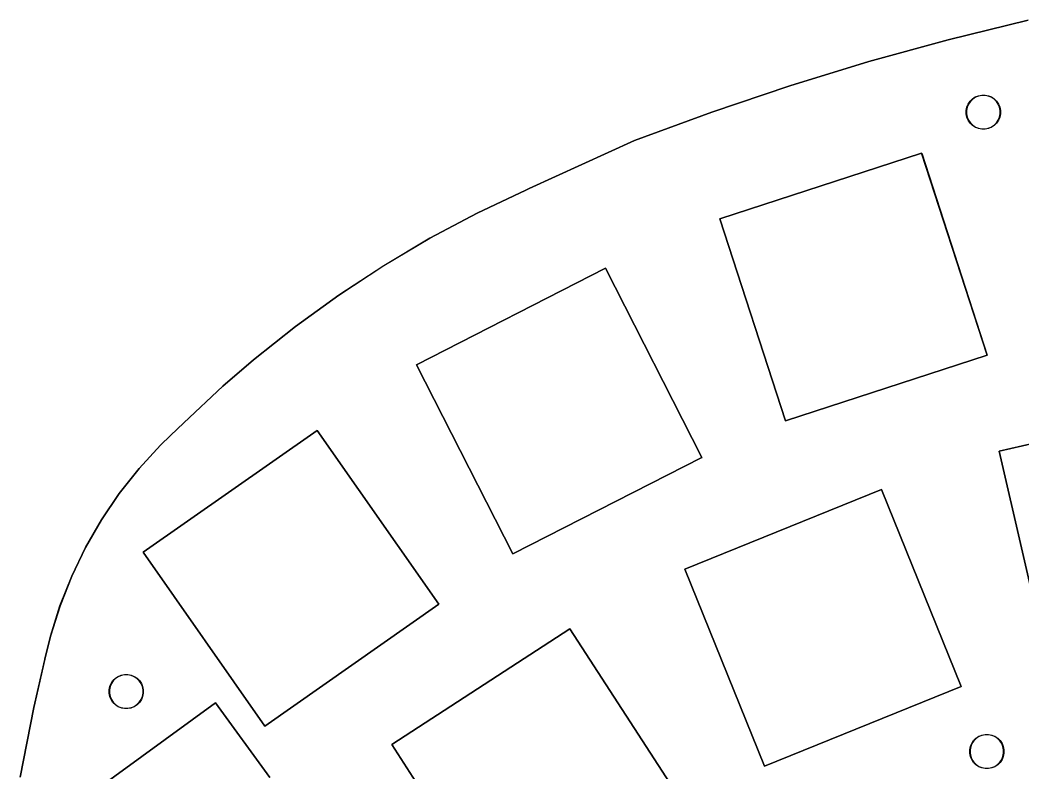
# Model space of a CAD drawing. Extents: x 0.41 to 8.79, y -6.1 to -0.44.
# Drawn here: x 0.507 to 3.083, y -2.575 to -0.642 of the extents above; entities that cross this region are included whole.
import ezdxf

# ---------------------------------------------------------------- set-up
doc = ezdxf.new("R2010")
doc.units = 0
doc.header["$MEASUREMENT"] = 0
doc.layers.add('BLACK', color=7, linetype='CONTINUOUS')

msp = doc.modelspace()

# ---------------------------------------------------------------- linework, layer by layer
at = {"layer": 'BLACK', "linetype": 'CONTINUOUS'}
for p, q in [((2.89056, -0.692033), (3.09594, -0.641547)), ((3.09595, -0.641585), (2.89057, -0.692072)), ((2.68668, -0.748235), (2.89056, -0.692033)), ((2.89057, -0.692072), (2.68669, -0.748273)), ((2.89056, -0.692033), (2.89056, -0.692033)), ((2.89056, -0.692033), (2.89056, -0.692033)), ((2.89057, -0.692072), (2.89057, -0.692072)), ((2.48444, -0.810107), (2.68668, -0.748235)), ((2.68669, -0.748273), (2.48445, -0.810145)), ((2.68668, -0.748235), (2.68668, -0.748235)), ((2.68668, -0.748235), (2.68668, -0.748235)), ((2.68668, -0.748235), (2.68668, -0.748235)), ((2.68668, -0.748235), (2.68668, -0.748235)), ((2.68668, -0.748235), (2.68668, -0.748235)), ((2.28401, -0.877603), (2.48444, -0.810108)), ((2.48445, -0.810145), (2.28402, -0.87764)), ((2.48444, -0.810108), (2.48444, -0.810107)), ((2.48444, -0.810107), (2.48444, -0.810107)), ((2.48444, -0.810108), (2.48444, -0.810108)), ((2.48444, -0.810108), (2.48444, -0.810108)), ((2.48445, -0.810145), (2.48445, -0.810145)), ((2.94242, -0.857146), (2.94723, -0.849955)), ((2.94723, -0.849955), (2.95334, -0.84384)), ((2.95387, -0.844479), (2.94787, -0.85048)), ((2.95334, -0.84384), (2.96053, -0.839036)), ((2.96092, -0.839765), (2.95387, -0.844479)), ((2.96053, -0.839036), (2.96852, -0.835726)), ((2.96876, -0.836517), (2.96092, -0.839765)), ((2.96852, -0.835726), (2.977, -0.834039)), ((2.97708, -0.834862), (2.96876, -0.836517)), ((2.977, -0.834039), (2.98565, -0.834039)), ((2.98557, -0.834862), (2.97708, -0.834862)), ((2.99389, -0.836517), (2.98557, -0.834862)), ((2.98565, -0.834039), (2.99413, -0.835726)), ((3.00173, -0.839765), (2.99389, -0.836517)), ((2.99413, -0.835726), (3.00212, -0.839036)), ((3.00879, -0.844479), (3.00173, -0.839765)), ((3.00212, -0.839036), (3.00931, -0.84384)), ((3.01479, -0.85048), (3.00879, -0.844479)), ((3.00931, -0.84384), (3.01543, -0.849955)), ((3.01543, -0.849955), (3.02023, -0.857146)), ((2.93743, -0.873617), (2.93911, -0.865135)), ((2.93743, -0.882265), (2.93743, -0.873617)), ((2.9399, -0.865375), (2.93825, -0.873698)), ((2.93825, -0.873698), (2.93825, -0.882184)), ((2.93911, -0.865135), (2.94242, -0.857146)), ((2.94315, -0.857535), (2.9399, -0.865375)), ((2.94787, -0.85048), (2.94315, -0.857535)), ((3.0195, -0.857535), (3.01479, -0.85048)), ((3.02275, -0.865375), (3.0195, -0.857535)), ((3.02023, -0.857146), (3.02354, -0.865135)), ((3.02441, -0.873698), (3.02275, -0.865375)), ((3.02354, -0.865135), (3.02523, -0.873617)), ((3.02441, -0.882184), (3.02441, -0.873698)), ((3.02523, -0.873617), (3.02523, -0.882265)), ((2.08554, -0.950668), (2.28401, -0.877603)), ((2.28402, -0.87764), (2.08557, -0.9507)), ((2.28401, -0.877603), (2.28401, -0.877603)), ((2.28401, -0.877603), (2.28401, -0.877603)), ((2.28401, -0.877603), (2.28401, -0.877603)), ((2.28402, -0.87764), (2.28402, -0.87764)), ((2.93911, -0.890747), (2.93743, -0.882265)), ((2.93825, -0.882184), (2.9399, -0.890507)), ((2.94242, -0.898736), (2.93911, -0.890747)), ((2.9399, -0.890507), (2.94315, -0.898346)), ((2.94723, -0.905927), (2.94242, -0.898736)), ((2.94315, -0.898346), (2.94787, -0.905402)), ((3.01479, -0.905402), (3.0195, -0.898346)), ((3.02023, -0.898736), (3.01543, -0.905927)), ((3.0195, -0.898346), (3.02275, -0.890507)), ((3.02354, -0.890747), (3.02023, -0.898736)), ((3.02275, -0.890507), (3.02441, -0.882184)), ((3.02523, -0.882265), (3.02354, -0.890747)), ((2.95334, -0.912042), (2.94723, -0.905927)), ((2.94787, -0.905402), (2.95387, -0.911403)), ((2.96053, -0.916846), (2.95334, -0.912042)), ((2.95387, -0.911403), (2.96092, -0.916117)), ((2.96852, -0.920156), (2.96053, -0.916846)), ((2.96092, -0.916117), (2.96876, -0.919364)), ((2.977, -0.921843), (2.96852, -0.920156)), ((2.96876, -0.919364), (2.97708, -0.92102)), ((2.98565, -0.921843), (2.977, -0.921843)), ((2.97708, -0.92102), (2.98557, -0.92102)), ((2.98557, -0.92102), (2.99389, -0.919364)), ((2.99413, -0.920156), (2.98565, -0.921843)), ((2.99389, -0.919364), (3.00173, -0.916117)), ((3.00212, -0.916846), (2.99413, -0.920156)), ((3.00173, -0.916117), (3.00879, -0.911403)), ((3.00931, -0.912042), (3.00212, -0.916846)), ((3.00879, -0.911403), (3.01479, -0.905402)), ((3.01543, -0.905927), (3.00931, -0.912042)), ((1.8142, -1.07416), (2.08553, -0.950696)), ((2.08556, -0.950726), (1.81424, -1.07418)), ((2.08553, -0.950672), (2.08554, -0.950671)), ((2.08553, -0.950673), (2.08553, -0.950672)), ((2.08553, -0.950672), (2.08553, -0.950672)), ((2.08553, -0.950674), (2.08553, -0.950673)), ((2.08553, -0.950673), (2.08553, -0.950673)), ((2.08553, -0.950675), (2.08553, -0.950674)), ((2.08553, -0.950676), (2.08553, -0.950675)), ((2.08553, -0.950675), (2.08553, -0.950675)), ((2.08553, -0.950677), (2.08553, -0.950676)), ((2.08553, -0.950676), (2.08553, -0.950676)), ((2.08553, -0.950678), (2.08553, -0.950677)), ((2.08553, -0.950677), (2.08553, -0.950677)), ((2.08553, -0.950679), (2.08553, -0.950678)), ((2.08553, -0.950678), (2.08553, -0.950678)), ((2.08553, -0.95068), (2.08553, -0.950679)), ((2.08553, -0.950681), (2.08553, -0.95068)), ((2.08553, -0.95068), (2.08553, -0.95068)), ((2.08553, -0.950682), (2.08553, -0.950681)), ((2.08553, -0.950681), (2.08553, -0.950681)), ((2.08553, -0.950683), (2.08553, -0.950682)), ((2.08553, -0.950682), (2.08553, -0.950682)), ((2.08553, -0.950684), (2.08553, -0.950683)), ((2.08553, -0.950685), (2.08553, -0.950684)), ((2.08553, -0.950686), (2.08553, -0.950685)), ((2.08553, -0.950685), (2.08553, -0.950685)), ((2.08553, -0.950687), (2.08553, -0.950686)), ((2.08553, -0.950688), (2.08553, -0.950687)), ((2.08553, -0.950689), (2.08553, -0.950688)), ((2.08553, -0.950688), (2.08553, -0.950688)), ((2.08553, -0.95069), (2.08553, -0.950689)), ((2.08553, -0.950691), (2.08553, -0.95069)), ((2.08553, -0.950692), (2.08553, -0.950691)), ((2.08553, -0.950691), (2.08553, -0.950691)), ((2.08553, -0.950693), (2.08553, -0.950692)), ((2.08553, -0.950692), (2.08553, -0.950692)), ((2.08553, -0.950694), (2.08553, -0.950693)), ((2.08553, -0.950693), (2.08553, -0.950693)), ((2.08553, -0.950695), (2.08553, -0.950694)), ((2.08553, -0.950694), (2.08553, -0.950694)), ((2.08553, -0.950696), (2.08553, -0.950695)), ((2.08553, -0.950695), (2.08553, -0.950695)), ((2.08553, -0.950696), (2.08553, -0.950696)), ((2.08553, -0.950696), (2.08553, -0.950696)), ((2.08554, -0.950669), (2.08554, -0.950668)), ((2.08554, -0.950668), (2.08554, -0.950668)), ((2.08554, -0.95067), (2.08554, -0.950669)), ((2.08554, -0.950669), (2.08554, -0.950669)), ((2.08554, -0.950669), (2.08554, -0.950669)), ((2.08554, -0.950669), (2.08554, -0.950669)), ((2.08554, -0.950671), (2.08554, -0.95067)), ((2.08554, -0.95067), (2.08554, -0.95067)), ((2.08554, -0.95067), (2.08554, -0.95067)), ((2.08554, -0.950671), (2.08554, -0.950671)), ((2.08557, -0.950722), (2.08556, -0.950725)), ((2.08556, -0.950725), (2.08556, -0.950726)), ((2.08557, -0.9507), (2.08557, -0.950701)), ((2.08557, -0.950701), (2.08557, -0.950704)), ((2.08557, -0.950704), (2.08557, -0.950708)), ((2.08557, -0.950708), (2.08557, -0.950712)), ((2.08557, -0.950712), (2.08557, -0.950716)), ((2.08557, -0.950716), (2.08557, -0.950719)), ((2.08557, -0.950719), (2.08557, -0.950722)), ((2.30419, -1.15155), (2.82278, -0.983048)), ((2.82277, -0.983092), (2.30422, -1.15158)), ((2.99126, -1.50164), (2.82277, -0.983092)), ((2.82278, -0.983048), (2.82279, -0.983047)), ((2.82278, -0.983048), (2.82278, -0.983048)), ((2.82278, -0.983048), (2.82278, -0.983048)), ((2.82279, -0.983047), (2.82279, -0.983047)), ((2.82279, -0.983047), (2.82279, -0.983047)), ((2.82279, -0.983047), (2.82279, -0.983048)), ((2.82279, -0.983048), (2.8228, -0.983049)), ((2.8228, -0.983049), (2.8228, -0.983051)), ((2.8228, -0.983051), (2.8228, -0.983054)), ((2.8228, -0.983054), (2.8228, -0.983057)), ((2.8228, -0.983057), (2.82281, -0.98306)), ((2.82281, -0.98306), (2.82281, -0.983061)), ((2.82281, -0.983061), (2.82281, -0.983061)), ((2.82281, -0.983061), (2.82281, -0.983061)), ((2.82281, -0.983061), (2.99131, -1.50165)), ((1.68138, -1.13711), (1.80579, -1.07793)), ((1.8058, -1.07797), (1.6814, -1.13715)), ((1.80579, -1.07793), (1.81419, -1.07418)), ((1.80579, -1.07793), (1.80579, -1.07793)), ((1.80579, -1.07793), (1.80579, -1.07793)), ((1.81422, -1.07421), (1.8058, -1.07797)), ((1.8058, -1.07797), (1.8058, -1.07797)), ((1.8058, -1.07797), (1.8058, -1.07797)), ((1.81419, -1.07417), (1.8142, -1.07416)), ((1.81419, -1.07418), (1.81419, -1.07417)), ((1.81419, -1.07417), (1.81419, -1.07417)), ((1.81419, -1.07417), (1.81419, -1.07417)), ((1.81419, -1.07418), (1.81419, -1.07418)), ((1.8142, -1.07416), (1.8142, -1.07416)), ((1.8142, -1.07416), (1.8142, -1.07416)), ((1.8142, -1.07416), (1.8142, -1.07416)), ((1.81423, -1.07421), (1.81422, -1.07421)), ((1.81424, -1.07419), (1.81423, -1.0742)), ((1.81423, -1.0742), (1.81423, -1.0742)), ((1.81423, -1.0742), (1.81423, -1.0742)), ((1.81423, -1.0742), (1.81423, -1.0742)), ((1.81423, -1.0742), (1.81423, -1.0742)), ((1.81423, -1.0742), (1.81423, -1.0742)), ((1.81423, -1.0742), (1.81423, -1.0742)), ((1.81423, -1.0742), (1.81423, -1.0742)), ((1.81423, -1.0742), (1.81423, -1.0742)), ((1.81423, -1.0742), (1.81423, -1.0742)), ((1.81423, -1.0742), (1.81423, -1.0742)), ((1.81423, -1.0742), (1.81423, -1.0742)), ((1.81423, -1.0742), (1.81423, -1.07421)), ((1.81423, -1.07421), (1.81423, -1.07421)), ((1.81423, -1.07421), (1.81423, -1.07421)), ((1.81423, -1.07421), (1.81423, -1.07421)), ((1.81424, -1.07418), (1.81424, -1.07419)), ((1.81424, -1.07419), (1.81424, -1.07419)), ((1.81424, -1.07419), (1.81424, -1.07419)), ((1.81424, -1.07419), (1.81424, -1.07419)), ((1.81424, -1.07419), (1.81424, -1.07419)), ((1.81424, -1.07419), (1.81424, -1.07419)), ((1.81424, -1.07419), (1.81424, -1.07419)), ((1.81424, -1.07419), (1.81424, -1.07419)), ((1.81424, -1.07419), (1.81424, -1.07419)), ((1.81424, -1.07419), (1.81424, -1.07419)), ((1.55978, -1.20188), (1.68138, -1.13711)), ((1.6814, -1.13715), (1.5598, -1.20191)), ((1.68138, -1.13711), (1.68138, -1.13711)), ((1.68138, -1.13711), (1.68138, -1.13711)), ((1.6814, -1.13715), (1.6814, -1.13715)), ((2.30418, -1.15156), (2.30418, -1.15155)), ((2.30418, -1.15155), (2.30418, -1.15155)), ((2.30418, -1.15155), (2.30419, -1.15155)), ((2.30418, -1.15157), (2.30418, -1.15156)), ((2.30418, -1.15156), (2.30418, -1.15156)), ((2.47268, -1.67016), (2.30418, -1.15157)), ((2.30418, -1.15157), (2.30418, -1.15157)), ((2.30418, -1.15157), (2.30418, -1.15157)), ((2.30418, -1.15157), (2.30418, -1.15157)), ((2.30419, -1.15155), (2.30419, -1.15155)), ((2.30419, -1.15155), (2.30419, -1.15155)), ((2.30422, -1.15158), (2.47271, -1.67013)), ((1.44125, -1.27209), (1.55978, -1.20188)), ((1.5598, -1.20191), (1.44127, -1.27213)), ((1.55978, -1.20188), (1.55978, -1.20188)), ((1.55978, -1.20188), (1.55978, -1.20188)), ((1.55978, -1.20188), (1.55978, -1.20188)), ((1.32603, -1.34761), (1.44125, -1.27209)), ((1.44127, -1.27213), (1.32605, -1.34764)), ((1.44125, -1.27209), (1.44125, -1.27209)), ((1.44125, -1.27209), (1.44125, -1.27209)), ((1.44125, -1.27209), (1.44125, -1.27209)), ((1.44125, -1.27209), (1.44125, -1.27209)), ((1.44125, -1.27209), (1.44125, -1.27209)), ((1.52513, -1.52634), (2.01097, -1.27879)), ((2.01098, -1.27884), (1.52516, -1.52637)), ((2.01097, -1.27879), (2.01098, -1.27879)), ((2.01098, -1.27879), (2.01098, -1.27879)), ((2.01098, -1.27879), (2.01098, -1.27879)), ((2.01098, -1.27879), (2.01098, -1.27879)), ((2.01098, -1.27879), (2.01098, -1.27879)), ((2.01098, -1.27879), (2.01098, -1.27879)), ((2.01098, -1.27879), (2.01099, -1.27879)), ((2.25851, -1.76465), (2.01098, -1.27884)), ((2.01099, -1.27879), (2.01099, -1.27879)), ((2.01099, -1.27879), (2.01099, -1.27879)), ((2.01099, -1.27879), (2.011, -1.2788)), ((2.011, -1.2788), (2.011, -1.2788)), ((2.011, -1.2788), (2.011, -1.2788)), ((2.011, -1.2788), (2.011, -1.2788)), ((2.011, -1.2788), (2.011, -1.2788)), ((2.011, -1.2788), (2.011, -1.2788)), ((2.011, -1.2788), (2.25855, -1.76465)), ((1.21434, -1.42828), (1.32603, -1.34761)), ((1.32605, -1.34764), (1.21437, -1.42831)), ((1.32603, -1.34761), (1.32603, -1.34761)), ((1.32603, -1.34761), (1.32603, -1.34761)), ((1.10644, -1.51393), (1.21434, -1.42828)), ((1.21437, -1.42831), (1.10647, -1.51395)), ((1.21434, -1.42828), (1.21434, -1.42828)), ((1.21434, -1.42828), (1.21434, -1.42828)), ((1.02802, -1.58147), (1.10645, -1.51397)), ((1.10649, -1.51399), (1.02805, -1.5815)), ((1.10643, -1.51394), (1.10644, -1.51393)), ((1.10643, -1.51395), (1.10643, -1.51394)), ((1.10643, -1.51394), (1.10643, -1.51394)), ((1.10643, -1.51394), (1.10643, -1.51394)), ((1.10643, -1.51394), (1.10643, -1.51394)), ((1.10643, -1.51394), (1.10643, -1.51394)), ((1.10643, -1.51394), (1.10643, -1.51394)), ((1.10643, -1.51394), (1.10643, -1.51394)), ((1.10643, -1.51394), (1.10643, -1.51394)), ((1.10643, -1.51394), (1.10643, -1.51394)), ((1.10643, -1.51394), (1.10643, -1.51394)), ((1.10643, -1.51396), (1.10643, -1.51395)), ((1.10643, -1.51395), (1.10643, -1.51395)), ((1.10643, -1.51395), (1.10643, -1.51395)), ((1.10643, -1.51395), (1.10643, -1.51395)), ((1.10643, -1.51395), (1.10643, -1.51395)), ((1.10643, -1.51395), (1.10643, -1.51395)), ((1.10643, -1.51395), (1.10643, -1.51395)), ((1.10643, -1.51395), (1.10643, -1.51395)), ((1.10643, -1.51395), (1.10643, -1.51395)), ((1.10644, -1.51396), (1.10643, -1.51396)), ((1.10643, -1.51396), (1.10643, -1.51396)), ((1.10643, -1.51396), (1.10643, -1.51396)), ((1.10643, -1.51396), (1.10643, -1.51396)), ((1.10643, -1.51396), (1.10643, -1.51396)), ((1.10644, -1.51393), (1.10644, -1.51393)), ((1.10644, -1.51393), (1.10644, -1.51393)), ((1.10644, -1.51393), (1.10644, -1.51393)), ((1.10644, -1.51393), (1.10644, -1.51393)), ((1.10644, -1.51397), (1.10644, -1.51396)), ((1.10644, -1.51396), (1.10644, -1.51396)), ((1.10644, -1.51396), (1.10644, -1.51396)), ((1.10644, -1.51396), (1.10644, -1.51396)), ((1.10644, -1.51396), (1.10644, -1.51396)), ((1.10644, -1.51396), (1.10644, -1.51396)), ((1.10644, -1.51396), (1.10644, -1.51396)), ((1.10644, -1.51396), (1.10644, -1.51396)), ((1.10644, -1.51396), (1.10644, -1.51396)), ((1.10644, -1.51396), (1.10644, -1.51396)), ((1.10645, -1.51397), (1.10644, -1.51397)), ((1.10644, -1.51397), (1.10644, -1.51397)), ((1.10644, -1.51397), (1.10644, -1.51397)), ((1.10645, -1.51397), (1.10645, -1.51397)), ((1.10645, -1.51397), (1.10645, -1.51397)), ((1.10645, -1.51397), (1.10645, -1.51397)), ((1.10645, -1.51397), (1.10645, -1.51397)), ((1.10645, -1.51397), (1.10645, -1.51397)), ((1.10645, -1.51397), (1.10645, -1.51397)), ((1.10645, -1.51397), (1.10645, -1.51397)), ((1.10647, -1.51395), (1.10647, -1.51395)), ((1.10647, -1.51395), (1.10647, -1.51395)), ((1.10647, -1.51395), (1.10647, -1.51395)), ((1.10647, -1.51395), (1.10648, -1.51395)), ((1.10648, -1.51395), (1.10648, -1.51395)), ((1.10648, -1.51395), (1.10648, -1.51395)), ((1.10648, -1.51395), (1.10648, -1.51395)), ((1.10648, -1.51395), (1.10648, -1.51396)), ((1.10648, -1.51396), (1.10648, -1.51396)), ((1.10648, -1.51396), (1.10648, -1.51396)), ((1.10648, -1.51396), (1.10648, -1.51396)), ((1.10648, -1.51396), (1.10648, -1.51396)), ((1.10648, -1.51396), (1.10648, -1.51396)), ((1.10648, -1.51396), (1.10648, -1.51396)), ((1.10648, -1.51396), (1.10648, -1.51396)), ((1.10648, -1.51396), (1.10649, -1.51396)), ((1.10649, -1.51396), (1.10649, -1.51396)), ((1.10649, -1.51396), (1.10649, -1.51396)), ((1.10649, -1.51396), (1.10649, -1.51396)), ((1.10649, -1.51396), (1.10649, -1.51396)), ((1.10649, -1.51396), (1.10649, -1.51396)), ((1.10649, -1.51396), (1.10649, -1.51396)), ((1.10649, -1.51396), (1.10649, -1.51396)), ((1.10649, -1.51396), (1.10649, -1.51396)), ((1.10649, -1.51396), (1.10649, -1.51397)), ((1.10649, -1.51397), (1.10649, -1.51397)), ((1.10649, -1.51397), (1.10649, -1.51397)), ((1.10649, -1.51397), (1.10649, -1.51397)), ((1.10649, -1.51397), (1.10649, -1.51397)), ((1.10649, -1.51397), (1.10649, -1.51397)), ((1.10649, -1.51397), (1.10649, -1.51397)), ((1.10649, -1.51397), (1.10649, -1.51397)), ((1.10649, -1.51397), (1.10649, -1.51397)), ((1.10649, -1.51397), (1.10649, -1.51397)), ((1.10649, -1.51397), (1.10649, -1.51397)), ((1.10649, -1.51397), (1.10649, -1.51397)), ((1.10649, -1.51397), (1.10649, -1.51398)), ((1.10649, -1.51398), (1.10649, -1.51398)), ((1.10649, -1.51398), (1.10649, -1.51398)), ((1.10649, -1.51398), (1.10649, -1.51398)), ((1.10649, -1.51398), (1.10649, -1.51398)), ((1.10649, -1.51398), (1.10649, -1.51398)), ((1.10649, -1.51398), (1.10649, -1.51398)), ((1.10649, -1.51398), (1.10649, -1.51398)), ((1.10649, -1.51398), (1.10649, -1.51398)), ((1.10649, -1.51398), (1.10649, -1.51398)), ((1.10649, -1.51398), (1.10649, -1.51399)), ((1.10649, -1.51399), (1.10649, -1.51399)), ((1.10649, -1.51399), (1.10649, -1.51399)), ((1.10649, -1.51399), (1.10649, -1.51399)), ((1.10649, -1.51399), (1.10649, -1.51399)), ((1.10649, -1.51399), (1.10649, -1.51399)), ((2.99129, -1.50168), (2.4727, -1.67017)), ((2.47271, -1.67013), (2.99126, -1.50164)), ((2.9913, -1.50167), (2.99129, -1.50168)), ((2.99131, -1.50167), (2.9913, -1.50167)), ((2.9913, -1.50167), (2.9913, -1.50167)), ((2.9913, -1.50167), (2.9913, -1.50167)), ((2.99131, -1.50165), (2.99131, -1.50165)), ((2.99131, -1.50165), (2.99131, -1.50166)), ((2.99131, -1.50166), (2.99131, -1.50166)), ((2.99131, -1.50166), (2.99131, -1.50166)), ((2.99131, -1.50166), (2.99131, -1.50167)), ((1.52512, -1.52636), (1.52512, -1.52635)), ((1.52512, -1.52635), (1.52512, -1.52635)), ((1.52512, -1.52635), (1.52513, -1.52635)), ((1.52512, -1.52637), (1.52512, -1.52636)), ((1.52512, -1.52636), (1.52512, -1.52636)), ((1.52512, -1.52636), (1.52512, -1.52636)), ((1.77267, -2.01221), (1.52512, -1.52637)), ((1.52512, -1.52637), (1.52512, -1.52637)), ((1.52512, -1.52637), (1.52512, -1.52637)), ((1.52513, -1.52635), (1.52513, -1.52634)), ((1.52513, -1.52634), (1.52513, -1.52634)), ((1.52513, -1.52635), (1.52513, -1.52635)), ((1.52513, -1.52635), (1.52513, -1.52635)), ((1.52516, -1.52637), (1.7727, -2.01218)), ((0.927258, -1.67541), (1.02802, -1.58147)), ((1.02805, -1.5815), (0.927285, -1.67544)), ((1.02802, -1.58147), (1.02802, -1.58147)), ((1.02802, -1.58147), (1.02802, -1.58147)), ((1.02805, -1.5815), (1.02805, -1.5815)), ((3.02154, -1.74826), (3.55285, -1.6256)), ((3.55284, -1.62564), (3.02157, -1.74829)), ((2.47268, -1.67017), (2.47268, -1.67016)), ((2.47268, -1.67016), (2.47268, -1.67016)), ((2.47268, -1.67016), (2.47268, -1.67016)), ((2.47268, -1.67016), (2.47268, -1.67016)), ((2.47268, -1.67016), (2.47268, -1.67016)), ((2.47269, -1.67017), (2.47268, -1.67017)), ((2.47268, -1.67017), (2.47268, -1.67017)), ((2.47268, -1.67017), (2.47268, -1.67017)), ((2.47269, -1.67017), (2.47269, -1.67017)), ((2.47269, -1.67017), (2.47269, -1.67017)), ((2.4727, -1.67017), (2.47269, -1.67017)), ((2.4727, -1.67017), (2.4727, -1.67017)), ((2.4727, -1.67017), (2.4727, -1.67017)), ((2.4727, -1.67017), (2.4727, -1.67017)), ((2.4727, -1.67017), (2.4727, -1.67017)), ((2.4727, -1.67017), (2.4727, -1.67017)), ((0.823139, -2.00767), (1.2698, -1.69492)), ((1.26981, -1.69496), (0.823177, -2.00769)), ((0.892939, -1.70802), (0.927231, -1.67538)), ((0.927258, -1.67541), (0.892966, -1.70805)), ((0.927231, -1.67538), (0.927234, -1.67538)), ((0.927234, -1.67538), (0.927237, -1.67538)), ((0.927237, -1.67538), (0.927241, -1.67537)), ((0.927241, -1.67537), (0.927245, -1.67537)), ((0.927245, -1.67537), (0.927248, -1.67537)), ((0.927248, -1.67537), (0.927252, -1.67538)), ((0.927252, -1.67538), (0.927255, -1.67538)), ((0.927252, -1.67543), (0.927252, -1.67542)), ((0.927252, -1.67542), (0.927252, -1.67542)), ((0.927252, -1.67542), (0.927253, -1.67542)), ((0.927253, -1.67543), (0.927252, -1.67543)), ((0.927252, -1.67543), (0.927252, -1.67543)), ((0.927252, -1.67543), (0.927252, -1.67543)), ((0.927252, -1.67543), (0.927252, -1.67543)), ((0.927252, -1.67543), (0.927252, -1.67543)), ((0.927252, -1.67543), (0.927252, -1.67543)), ((0.927252, -1.67543), (0.927252, -1.67543)), ((0.927252, -1.67543), (0.927252, -1.67543)), ((0.927253, -1.67542), (0.927253, -1.67542)), ((0.927253, -1.67542), (0.927253, -1.67542)), ((0.927253, -1.67542), (0.927254, -1.67542)), ((0.927253, -1.67544), (0.927253, -1.67543)), ((0.927253, -1.67543), (0.927253, -1.67543)), ((0.927254, -1.67544), (0.927253, -1.67544)), ((0.927254, -1.67542), (0.927254, -1.67542)), ((0.927254, -1.67542), (0.927254, -1.67542)), ((0.927254, -1.67542), (0.927255, -1.67542)), ((0.927255, -1.67544), (0.927254, -1.67544)), ((0.927254, -1.67544), (0.927254, -1.67544)), ((0.927254, -1.67544), (0.927254, -1.67544)), ((0.927255, -1.67538), (0.927258, -1.67538)), ((0.927255, -1.67542), (0.927256, -1.67542)), ((0.927256, -1.67544), (0.927255, -1.67544)), ((0.927255, -1.67544), (0.927255, -1.67544)), ((0.927256, -1.67542), (0.927257, -1.67541)), ((0.927257, -1.67544), (0.927256, -1.67544)), ((0.927257, -1.67541), (0.927257, -1.67541)), ((0.927257, -1.67541), (0.927258, -1.67541)), ((0.927258, -1.67544), (0.927257, -1.67544)), ((0.927257, -1.67544), (0.927257, -1.67544)), ((0.927258, -1.67538), (0.927261, -1.67538)), ((0.92726, -1.67541), (0.927258, -1.67541)), ((0.927259, -1.67544), (0.927258, -1.67544)), ((0.927258, -1.67544), (0.927258, -1.67544)), ((0.92726, -1.67544), (0.927259, -1.67544)), ((0.927262, -1.6754), (0.92726, -1.67541)), ((0.927261, -1.67544), (0.92726, -1.67544)), ((0.927261, -1.67538), (0.927263, -1.67539)), ((0.927262, -1.67544), (0.927261, -1.67544)), ((0.927263, -1.6754), (0.927262, -1.6754)), ((0.927263, -1.67545), (0.927262, -1.67544)), ((0.927263, -1.67539), (0.927264, -1.67539)), ((0.927264, -1.67539), (0.927263, -1.6754)), ((0.927264, -1.67545), (0.927263, -1.67545)), ((0.927264, -1.67539), (0.927264, -1.67539)), ((0.927265, -1.67545), (0.927264, -1.67545)), ((0.927267, -1.67545), (0.927265, -1.67545)), ((0.927265, -1.67545), (0.927265, -1.67545)), ((0.927268, -1.67545), (0.927267, -1.67545)), ((0.927269, -1.67545), (0.927268, -1.67545)), ((0.92727, -1.67545), (0.927269, -1.67545)), ((0.927271, -1.67545), (0.92727, -1.67545)), ((0.927272, -1.67545), (0.927271, -1.67545)), ((0.927273, -1.67545), (0.927272, -1.67545)), ((0.927272, -1.67545), (0.927272, -1.67545)), ((0.927274, -1.67545), (0.927273, -1.67545)), ((0.927275, -1.67545), (0.927274, -1.67545)), ((0.927277, -1.67545), (0.927275, -1.67545)), ((0.927278, -1.67545), (0.927277, -1.67545)), ((0.927279, -1.67545), (0.927278, -1.67545)), ((0.92728, -1.67544), (0.927279, -1.67545)), ((0.927279, -1.67545), (0.927279, -1.67545)), ((0.927281, -1.67544), (0.92728, -1.67544)), ((0.927282, -1.67544), (0.927281, -1.67544)), ((0.927284, -1.67544), (0.927282, -1.67544)), ((0.927282, -1.67544), (0.927282, -1.67544)), ((0.927285, -1.67544), (0.927284, -1.67544)), ((0.927285, -1.67544), (0.927285, -1.67544)), ((1.2698, -1.69492), (1.26981, -1.69491)), ((1.2698, -1.69492), (1.2698, -1.69492)), ((1.2698, -1.69492), (1.2698, -1.69492)), ((1.26981, -1.69491), (1.26981, -1.69491)), ((1.26981, -1.69491), (1.26981, -1.69491)), ((1.26981, -1.69491), (1.26981, -1.69491)), ((1.26981, -1.69491), (1.26982, -1.69491)), ((1.58254, -2.14159), (1.26981, -1.69496)), ((1.26982, -1.69491), (1.26982, -1.69491)), ((1.26982, -1.69491), (1.26983, -1.69492)), ((1.26983, -1.69492), (1.26983, -1.69492)), ((1.26983, -1.69492), (1.26983, -1.69492)), ((1.26983, -1.69492), (1.26983, -1.69492)), ((1.26983, -1.69492), (1.26983, -1.69492)), ((1.26983, -1.69492), (1.26983, -1.69492)), ((1.26983, -1.69492), (1.58259, -2.14158)), ((0.867904, -1.73258), (0.892937, -1.70802)), ((0.892964, -1.70805), (0.867931, -1.73261)), ((0.892937, -1.70802), (0.892937, -1.70802)), ((0.892937, -1.70802), (0.892939, -1.70802)), ((0.892965, -1.70805), (0.892964, -1.70805)), ((0.892966, -1.70805), (0.892965, -1.70805)), ((0.812581, -1.79287), (0.867903, -1.73258)), ((0.867931, -1.73261), (0.812611, -1.79289)), ((0.867903, -1.73258), (0.867904, -1.73258)), ((3.02153, -1.74827), (3.02153, -1.74826)), ((3.02153, -1.74826), (3.02154, -1.74826)), ((3.02153, -1.74828), (3.02153, -1.74827)), ((3.02153, -1.74827), (3.02153, -1.74827)), ((3.02153, -1.74827), (3.02153, -1.74827)), ((3.14419, -2.27958), (3.02153, -1.74828)), ((3.02153, -1.74828), (3.02153, -1.74828)), ((3.02153, -1.74828), (3.02153, -1.74828)), ((3.02154, -1.74826), (3.02154, -1.74826)), ((3.02154, -1.74826), (3.02154, -1.74826)), ((3.02154, -1.74826), (3.02154, -1.74826)), ((3.02157, -1.74829), (3.14422, -2.27955)), ((1.7727, -2.01218), (2.25851, -1.76465)), ((2.25854, -1.76468), (1.7727, -2.01222)), ((2.25855, -1.76467), (2.25854, -1.76467)), ((2.25854, -1.76467), (2.25854, -1.76468)), ((2.25854, -1.76468), (2.25854, -1.76468)), ((2.25855, -1.76465), (2.25855, -1.76465)), ((2.25855, -1.76465), (2.25855, -1.76465)), ((2.25855, -1.76465), (2.25856, -1.76466)), ((2.25856, -1.76466), (2.25855, -1.76466)), ((2.25855, -1.76466), (2.25855, -1.76467)), ((2.25855, -1.76467), (2.25855, -1.76467)), ((2.25855, -1.76467), (2.25855, -1.76467)), ((2.25855, -1.76467), (2.25855, -1.76467)), ((2.25856, -1.76466), (2.25856, -1.76466)), ((0.761822, -1.85704), (0.81258, -1.79287)), ((0.812611, -1.79289), (0.761854, -1.85706)), ((0.81258, -1.79287), (0.81258, -1.79287)), ((0.81258, -1.79287), (0.812581, -1.79287)), ((2.21443, -2.05117), (2.72, -1.84691)), ((2.72, -1.84695), (2.21446, -2.0512)), ((2.72, -1.84691), (2.72, -1.84691)), ((2.72, -1.84691), (2.72, -1.84691)), ((2.72, -1.84691), (2.72, -1.84691)), ((2.72, -1.84691), (2.72, -1.84691)), ((2.72, -1.84691), (2.72001, -1.84691)), ((2.92425, -2.35249), (2.72, -1.84695)), ((2.72001, -1.84691), (2.72001, -1.84691)), ((2.72001, -1.84691), (2.72002, -1.84691)), ((2.72002, -1.84691), (2.72002, -1.84691)), ((2.72002, -1.84691), (2.72002, -1.84692)), ((2.72002, -1.84692), (2.72002, -1.84692)), ((2.72002, -1.84692), (2.72003, -1.84692)), ((2.72003, -1.84692), (2.72003, -1.84692)), ((2.72003, -1.84692), (2.92429, -2.35249)), ((0.7159, -1.92476), (0.761821, -1.85704)), ((0.761854, -1.85706), (0.715933, -1.92478)), ((0.761821, -1.85704), (0.761822, -1.85704)), ((0.761822, -1.85704), (0.761822, -1.85704)), ((0.67506, -1.99566), (0.715899, -1.92476)), ((0.715933, -1.92478), (0.675094, -1.99567)), ((0.715899, -1.92476), (0.7159, -1.92476)), ((0.7159, -1.92476), (0.7159, -1.92476)), ((0.639523, -2.06936), (0.675059, -1.99566)), ((0.675094, -1.99567), (0.639558, -2.06937)), ((0.675059, -1.99566), (0.675059, -1.99566)), ((0.675059, -1.99566), (0.67506, -1.99566)), ((0.82313, -2.00769), (0.823131, -2.00768)), ((0.823132, -2.0077), (0.82313, -2.00769)), ((0.82313, -2.00769), (0.82313, -2.00769)), ((0.82313, -2.00769), (0.82313, -2.00769)), ((0.823131, -2.00768), (0.823133, -2.00768)), ((0.823133, -2.0077), (0.823132, -2.0077)), ((0.823133, -2.00768), (0.823135, -2.00768)), ((0.823134, -2.0077), (0.823133, -2.0077)), ((0.823133, -2.0077), (0.823133, -2.0077)), ((0.823133, -2.0077), (0.823133, -2.0077)), ((1.13589, -2.45437), (0.823134, -2.0077)), ((0.823135, -2.00768), (0.823136, -2.00767)), ((0.823136, -2.00767), (0.823138, -2.00767)), ((0.823138, -2.00767), (0.823138, -2.00767)), ((0.823138, -2.00767), (0.823138, -2.00767)), ((0.823138, -2.00767), (0.823139, -2.00767)), ((0.823177, -2.00769), (1.13591, -2.45433)), ((1.77267, -2.01222), (1.77267, -2.01221)), ((1.77267, -2.01221), (1.77267, -2.01221)), ((1.77267, -2.01221), (1.77267, -2.01221)), ((1.77267, -2.01221), (1.77267, -2.01221)), ((1.77268, -2.01222), (1.77267, -2.01222)), ((1.77269, -2.01222), (1.77268, -2.01222)), ((1.77268, -2.01222), (1.77268, -2.01222)), ((1.77268, -2.01222), (1.77268, -2.01222)), ((1.77268, -2.01222), (1.77268, -2.01222)), ((1.7727, -2.01222), (1.77269, -2.01222)), ((1.77269, -2.01222), (1.77269, -2.01222)), ((1.77269, -2.01222), (1.77269, -2.01222)), ((1.7727, -2.01222), (1.7727, -2.01222)), ((1.7727, -2.01222), (1.7727, -2.01222)), ((1.7727, -2.01222), (1.7727, -2.01222)), ((2.21442, -2.05119), (2.21442, -2.05118)), ((2.21442, -2.05118), (2.21442, -2.05118)), ((2.21442, -2.05118), (2.21443, -2.05118)), ((2.21442, -2.0512), (2.21442, -2.05119)), ((2.21442, -2.05119), (2.21442, -2.05119)), ((2.21442, -2.05119), (2.21442, -2.05119)), ((2.41868, -2.55677), (2.21442, -2.0512)), ((2.21442, -2.0512), (2.21442, -2.0512)), ((2.21442, -2.0512), (2.21442, -2.0512)), ((2.21443, -2.05118), (2.21443, -2.05117)), ((2.21443, -2.05117), (2.21443, -2.05117)), ((2.21443, -2.05117), (2.21443, -2.05117)), ((2.21446, -2.0512), (2.41871, -2.55674)), ((0.609478, -2.14546), (0.639522, -2.06936)), ((0.639558, -2.06937), (0.609515, -2.14547)), ((0.639522, -2.06936), (0.639522, -2.06936)), ((0.639522, -2.06936), (0.639522, -2.06936)), ((0.639522, -2.06936), (0.639522, -2.06936)), ((0.639522, -2.06936), (0.639523, -2.06936)), ((0.585088, -2.22356), (0.609477, -2.14546)), ((0.609515, -2.14547), (0.585128, -2.22357)), ((0.609477, -2.14546), (0.609477, -2.14546)), ((0.609477, -2.14546), (0.609478, -2.14546)), ((1.13591, -2.45433), (1.58254, -2.14159)), ((1.58258, -2.14161), (1.13592, -2.45437)), ((1.58259, -2.14161), (1.58258, -2.14161)), ((1.58258, -2.14161), (1.58258, -2.14161)), ((1.58258, -2.14161), (1.58258, -2.14161)), ((1.58258, -2.14161), (1.58258, -2.14161)), ((1.58259, -2.14158), (1.58259, -2.14158)), ((1.58259, -2.14158), (1.58259, -2.14158)), ((1.58259, -2.14158), (1.58259, -2.14159)), ((1.58259, -2.14159), (1.58259, -2.14159)), ((1.58259, -2.14159), (1.58259, -2.14159)), ((1.58259, -2.14159), (1.58259, -2.14159)), ((1.58259, -2.14159), (1.58259, -2.1416)), ((1.58259, -2.1416), (1.58259, -2.1416)), ((1.58259, -2.1416), (1.58259, -2.14161)), ((1.58259, -2.14161), (1.58259, -2.14161)), ((1.46165, -2.50159), (1.91896, -2.20461)), ((1.91896, -2.20465), (1.46169, -2.50161)), ((1.91896, -2.20461), (1.91896, -2.20461)), ((1.91896, -2.20461), (1.91896, -2.20461)), ((1.91896, -2.20461), (1.91896, -2.20461)), ((1.91896, -2.20461), (1.91896, -2.20461)), ((1.91896, -2.20461), (1.91897, -2.20461)), ((2.21592, -2.66193), (1.91896, -2.20465)), ((1.91897, -2.20461), (1.91897, -2.20461)), ((1.91897, -2.20461), (1.91898, -2.20461)), ((1.91898, -2.20461), (1.91898, -2.20461)), ((1.91898, -2.20461), (1.91898, -2.20461)), ((1.91898, -2.20461), (1.91898, -2.20461)), ((1.91898, -2.20461), (1.91898, -2.20461)), ((1.91898, -2.20461), (1.91899, -2.20462)), ((1.91899, -2.20462), (1.91899, -2.20462)), ((1.91899, -2.20462), (2.21596, -2.66192)), ((0.570099, -2.28283), (0.585097, -2.22358)), ((0.585137, -2.22359), (0.570152, -2.28278)), ((0.585087, -2.22357), (0.585087, -2.22356)), ((0.585087, -2.22356), (0.585088, -2.22356)), ((0.585088, -2.22357), (0.585087, -2.22357)), ((0.585087, -2.22357), (0.585087, -2.22357)), ((0.585087, -2.22357), (0.585087, -2.22357)), ((0.585087, -2.22357), (0.585087, -2.22357)), ((0.585087, -2.22357), (0.585087, -2.22357)), ((0.585088, -2.22356), (0.585088, -2.22356)), ((0.585089, -2.22357), (0.585088, -2.22357)), ((0.585088, -2.22357), (0.585088, -2.22357)), ((0.585089, -2.22358), (0.585089, -2.22357)), ((0.58509, -2.22358), (0.585089, -2.22358)), ((0.585091, -2.22358), (0.58509, -2.22358)), ((0.585092, -2.22358), (0.585091, -2.22358)), ((0.585093, -2.22358), (0.585092, -2.22358)), ((0.585094, -2.22358), (0.585093, -2.22358)), ((0.585095, -2.22358), (0.585094, -2.22358)), ((0.585096, -2.22358), (0.585095, -2.22358)), ((0.585097, -2.22358), (0.585096, -2.22358)), ((0.585128, -2.22357), (0.58513, -2.22357)), ((0.58513, -2.22357), (0.585133, -2.22357)), ((0.585133, -2.22357), (0.585135, -2.22357)), ((0.585135, -2.22357), (0.585137, -2.22358)), ((0.585137, -2.22358), (0.585138, -2.22358)), ((0.585138, -2.22358), (0.585137, -2.22359)), ((0.585138, -2.22358), (0.585138, -2.22358)), ((0.542239, -2.40654), (0.570103, -2.28285)), ((0.570155, -2.2828), (0.542277, -2.40655)), ((0.570099, -2.28284), (0.570098, -2.28283)), ((0.570098, -2.28283), (0.570099, -2.28283)), ((0.5701, -2.28284), (0.570099, -2.28284)), ((0.570101, -2.28284), (0.5701, -2.28284)), ((0.570103, -2.28285), (0.570101, -2.28284)), ((0.570152, -2.28278), (0.570152, -2.28278)), ((0.570152, -2.28278), (0.570152, -2.28278)), ((0.570152, -2.28278), (0.570153, -2.28278)), ((0.570153, -2.28278), (0.570153, -2.28278)), ((0.570153, -2.28278), (0.570153, -2.28278)), ((0.570153, -2.28278), (0.570154, -2.28278)), ((0.570154, -2.28278), (0.570154, -2.28278)), ((0.570154, -2.28278), (0.570154, -2.28279)), ((0.570154, -2.28279), (0.570154, -2.28279)), ((0.570154, -2.28279), (0.570155, -2.28279)), ((0.570155, -2.28279), (0.570155, -2.28279)), ((0.570155, -2.28279), (0.570155, -2.28279)), ((0.570155, -2.28279), (0.570155, -2.28279)), ((0.570155, -2.28279), (0.570155, -2.28279)), ((0.570155, -2.28279), (0.570155, -2.28279)), ((0.570155, -2.28279), (0.570155, -2.28279)), ((0.570155, -2.28279), (0.570155, -2.28279)), ((0.570155, -2.28279), (0.570155, -2.28279)), ((0.570155, -2.28279), (0.570155, -2.28279)), ((0.570155, -2.28279), (0.570155, -2.28279)), ((0.570155, -2.28279), (0.570155, -2.28279)), ((0.570155, -2.28279), (0.570155, -2.2828)), ((0.570155, -2.2828), (0.570155, -2.2828)), ((0.570155, -2.2828), (0.570155, -2.2828)), ((0.740701, -2.34476), (0.745506, -2.33757)), ((0.746145, -2.33809), (0.74143, -2.34515)), ((0.745506, -2.33757), (0.751621, -2.33145)), ((0.752145, -2.33209), (0.746145, -2.33809)), ((0.751621, -2.33145), (0.758811, -2.32665)), ((0.759201, -2.32738), (0.752145, -2.33209)), ((0.758811, -2.32665), (0.766801, -2.32334)), ((0.767041, -2.32413), (0.759201, -2.32738)), ((0.766801, -2.32334), (0.775282, -2.32165)), ((0.775363, -2.32247), (0.767041, -2.32413)), ((0.775282, -2.32165), (0.78393, -2.32165)), ((0.783849, -2.32247), (0.775363, -2.32247)), ((0.792172, -2.32413), (0.783849, -2.32247)), ((0.78393, -2.32165), (0.792412, -2.32334)), ((0.800012, -2.32738), (0.792172, -2.32413)), ((0.792412, -2.32334), (0.800402, -2.32665)), ((0.807068, -2.33209), (0.800012, -2.32738)), ((0.800402, -2.32665), (0.807592, -2.33145)), ((0.813068, -2.33809), (0.807068, -2.33209)), ((0.807592, -2.33145), (0.813707, -2.33757)), ((0.817782, -2.34515), (0.813068, -2.33809)), ((0.813707, -2.33757), (0.818512, -2.34476)), ((0.735705, -2.36123), (0.737392, -2.35275)), ((0.735705, -2.36988), (0.735705, -2.36123)), ((0.737392, -2.37836), (0.735705, -2.36988)), ((0.738183, -2.35299), (0.736527, -2.36131)), ((0.736527, -2.36131), (0.736527, -2.36979)), ((0.736527, -2.36979), (0.738183, -2.37812)), ((0.737392, -2.35275), (0.740701, -2.34476)), ((0.74143, -2.34515), (0.738183, -2.35299)), ((0.82103, -2.35299), (0.817782, -2.34515)), ((0.818512, -2.34476), (0.821821, -2.35275)), ((0.822685, -2.36131), (0.82103, -2.35299)), ((0.82103, -2.37812), (0.822685, -2.36979)), ((0.821821, -2.35275), (0.823508, -2.36123)), ((0.823508, -2.36988), (0.821821, -2.37836)), ((0.822685, -2.36979), (0.822685, -2.36131)), ((0.823508, -2.36123), (0.823508, -2.36988)), ((2.41871, -2.55674), (2.92425, -2.35249)), ((2.92428, -2.35252), (2.41871, -2.55678)), ((2.92429, -2.35251), (2.92428, -2.35252)), ((2.92428, -2.35252), (2.92428, -2.35252)), ((2.92428, -2.35252), (2.92428, -2.35252)), ((2.92428, -2.35252), (2.92428, -2.35252)), ((2.92428, -2.35252), (2.92428, -2.35252)), ((2.92429, -2.35249), (2.92429, -2.35249)), ((2.92429, -2.35249), (2.92429, -2.3525)), ((2.92429, -2.3525), (2.92429, -2.3525)), ((2.92429, -2.3525), (2.92429, -2.3525)), ((2.92429, -2.3525), (2.92429, -2.35251)), ((2.92429, -2.35251), (2.92429, -2.35251)), ((2.92429, -2.35251), (2.92429, -2.35251)), ((0.690706, -2.62627), (1.00922, -2.39487)), ((1.00922, -2.39491), (0.690744, -2.6263)), ((0.740701, -2.38635), (0.737392, -2.37836)), ((0.738183, -2.37812), (0.74143, -2.38596)), ((0.745506, -2.39354), (0.740701, -2.38635)), ((0.74143, -2.38596), (0.746145, -2.39301)), ((0.751621, -2.39965), (0.745506, -2.39354)), ((0.746145, -2.39301), (0.752145, -2.39901)), ((0.807068, -2.39901), (0.813068, -2.39301)), ((0.813707, -2.39354), (0.807592, -2.39965)), ((0.813068, -2.39301), (0.817782, -2.38596)), ((0.818512, -2.38635), (0.813707, -2.39354)), ((0.817782, -2.38596), (0.82103, -2.37812)), ((0.821821, -2.37836), (0.818512, -2.38635)), ((1.00922, -2.39487), (1.00922, -2.39486)), ((1.00922, -2.39486), (1.00922, -2.39486)), ((1.00922, -2.39486), (1.00922, -2.39486)), ((1.00922, -2.39486), (1.00923, -2.39486)), ((1.00922, -2.39487), (1.00922, -2.39487)), ((1.00922, -2.39487), (1.00922, -2.39487)), ((1.00922, -2.39487), (1.00922, -2.39487)), ((1.14805, -2.58598), (1.00922, -2.39491)), ((1.00923, -2.39486), (1.00924, -2.39486)), ((1.00923, -2.39486), (1.00923, -2.39486)), ((1.00923, -2.39486), (1.00923, -2.39486)), ((1.00923, -2.39486), (1.00923, -2.39486)), ((1.00924, -2.39486), (1.00924, -2.39487)), ((1.00924, -2.39487), (1.00924, -2.39487)), ((1.00924, -2.39487), (1.00924, -2.39487)), ((1.00924, -2.39487), (1.00924, -2.39487)), ((1.00924, -2.39487), (1.00924, -2.39487)), ((1.00924, -2.39487), (1.00924, -2.39487)), ((1.00924, -2.39487), (1.14809, -2.58598)), ((0.506882, -2.58559), (0.542239, -2.40654)), ((0.542277, -2.40655), (0.50692, -2.5856)), ((0.542239, -2.40654), (0.542239, -2.40654)), ((0.542239, -2.40654), (0.542239, -2.40654)), ((0.542277, -2.40655), (0.542277, -2.40655)), ((0.758811, -2.40446), (0.751621, -2.39965)), ((0.752145, -2.39901), (0.759201, -2.40373)), ((0.766801, -2.40777), (0.758811, -2.40446)), ((0.759201, -2.40373), (0.767041, -2.40697)), ((0.775282, -2.40945), (0.766801, -2.40777)), ((0.767041, -2.40697), (0.775363, -2.40863)), ((0.78393, -2.40945), (0.775282, -2.40945)), ((0.775363, -2.40863), (0.783849, -2.40863)), ((0.783849, -2.40863), (0.792172, -2.40697)), ((0.792412, -2.40777), (0.78393, -2.40945)), ((0.792172, -2.40697), (0.800012, -2.40373)), ((0.800402, -2.40446), (0.792412, -2.40777)), ((0.800012, -2.40373), (0.807068, -2.39901)), ((0.807592, -2.39965), (0.800402, -2.40446)), ((1.1359, -2.45437), (1.13589, -2.45437)), ((1.13589, -2.45437), (1.13589, -2.45437)), ((1.13589, -2.45437), (1.13589, -2.45437)), ((1.13589, -2.45437), (1.13589, -2.45437)), ((1.13589, -2.45437), (1.13589, -2.45437)), ((1.13589, -2.45437), (1.13589, -2.45437)), ((1.13591, -2.45437), (1.1359, -2.45437)), ((1.1359, -2.45437), (1.1359, -2.45437)), ((1.13592, -2.45437), (1.13591, -2.45437)), ((1.13591, -2.45437), (1.13591, -2.45437)), ((1.13591, -2.45437), (1.13591, -2.45437)), ((1.13592, -2.45437), (1.13592, -2.45437)), ((1.13592, -2.45437), (1.13592, -2.45437)), ((1.13592, -2.45437), (1.13592, -2.45437)), ((2.94805, -2.50672), (2.95135, -2.49873)), ((2.95135, -2.49873), (2.95616, -2.49154)), ((2.9568, -2.49206), (2.95208, -2.49912)), ((2.95616, -2.49154), (2.96227, -2.48542)), ((2.9628, -2.48606), (2.9568, -2.49206)), ((2.96227, -2.48542), (2.96946, -2.48062)), ((2.96985, -2.48135), (2.9628, -2.48606)), ((2.96946, -2.48062), (2.97745, -2.47731)), ((2.97769, -2.4781), (2.96985, -2.48135)), ((2.97745, -2.47731), (2.98594, -2.47562)), ((2.98602, -2.47644), (2.97769, -2.4781)), ((2.98594, -2.47562), (2.99458, -2.47562)), ((2.9945, -2.47644), (2.98602, -2.47644)), ((3.00283, -2.4781), (2.9945, -2.47644)), ((2.99458, -2.47562), (3.00307, -2.47731)), ((3.01067, -2.48135), (3.00283, -2.4781)), ((3.00307, -2.47731), (3.01106, -2.48062)), ((3.01772, -2.48606), (3.01067, -2.48135)), ((3.01106, -2.48062), (3.01825, -2.48542)), ((3.02372, -2.49206), (3.01772, -2.48606)), ((3.01825, -2.48542), (3.02436, -2.49154)), ((3.02844, -2.49912), (3.02372, -2.49206)), ((3.02436, -2.49154), (3.02917, -2.49873)), ((3.02917, -2.49873), (3.03247, -2.50672)), ((1.46164, -2.50161), (1.46164, -2.5016)), ((1.46164, -2.5016), (1.46164, -2.5016)), ((1.46164, -2.5016), (1.46165, -2.5016)), ((1.46164, -2.50162), (1.46164, -2.50161)), ((1.46164, -2.50161), (1.46164, -2.50161)), ((1.46164, -2.50161), (1.46164, -2.50161)), ((1.46165, -2.50162), (1.46164, -2.50162)), ((1.46165, -2.5016), (1.46165, -2.50159)), ((1.46165, -2.50159), (1.46165, -2.50159)), ((1.46165, -2.50159), (1.46165, -2.50159)), ((1.46165, -2.50159), (1.46165, -2.50159)), ((1.46165, -2.50159), (1.46165, -2.50159)), ((1.75862, -2.95892), (1.46165, -2.50162)), ((1.46169, -2.50161), (1.75865, -2.95889)), ((2.94636, -2.5152), (2.94805, -2.50672)), ((2.94636, -2.52385), (2.94636, -2.5152)), ((2.94805, -2.53233), (2.94636, -2.52385)), ((2.94884, -2.50696), (2.94718, -2.51528)), ((2.94718, -2.51528), (2.94718, -2.52377)), ((2.94718, -2.52377), (2.94884, -2.53209)), ((2.95208, -2.49912), (2.94884, -2.50696)), ((3.03168, -2.50696), (3.02844, -2.49912)), ((3.03334, -2.51528), (3.03168, -2.50696)), ((3.03168, -2.53209), (3.03334, -2.52377)), ((3.03247, -2.50672), (3.03416, -2.5152)), ((3.03416, -2.52385), (3.03247, -2.53233)), ((3.03334, -2.52377), (3.03334, -2.51528)), ((3.03416, -2.5152), (3.03416, -2.52385)), ((2.95135, -2.54032), (2.94805, -2.53233)), ((2.94884, -2.53209), (2.95208, -2.53993)), ((2.95616, -2.54751), (2.95135, -2.54032)), ((2.95208, -2.53993), (2.9568, -2.54698)), ((2.96227, -2.55362), (2.95616, -2.54751)), ((2.9568, -2.54698), (2.9628, -2.55299)), ((3.01772, -2.55299), (3.02372, -2.54698)), ((3.02436, -2.54751), (3.01825, -2.55362)), ((3.02372, -2.54698), (3.02844, -2.53993)), ((3.02917, -2.54032), (3.02436, -2.54751)), ((3.02844, -2.53993), (3.03168, -2.53209)), ((3.03247, -2.53233), (3.02917, -2.54032)), ((2.41869, -2.55678), (2.41868, -2.55677)), ((2.41868, -2.55677), (2.41868, -2.55677)), ((2.41868, -2.55677), (2.41868, -2.55677)), ((2.41868, -2.55677), (2.41868, -2.55677)), ((2.41868, -2.55677), (2.41868, -2.55677)), ((2.4187, -2.55678), (2.41869, -2.55678)), ((2.41869, -2.55678), (2.41869, -2.55678)), ((2.41869, -2.55678), (2.41869, -2.55678)), ((2.41871, -2.55678), (2.4187, -2.55678)), ((2.4187, -2.55678), (2.4187, -2.55678)), ((2.4187, -2.55678), (2.4187, -2.55678)), ((2.4187, -2.55678), (2.4187, -2.55678)), ((2.4187, -2.55678), (2.4187, -2.55678)), ((2.41871, -2.55678), (2.41871, -2.55678)), ((2.96946, -2.55843), (2.96227, -2.55362)), ((2.9628, -2.55299), (2.96985, -2.5577)), ((2.97745, -2.56174), (2.96946, -2.55843)), ((2.96985, -2.5577), (2.97769, -2.56095)), ((2.98594, -2.56343), (2.97745, -2.56174)), ((2.97769, -2.56095), (2.98602, -2.5626)), ((2.99458, -2.56343), (2.98594, -2.56343)), ((2.98602, -2.5626), (2.9945, -2.5626)), ((2.9945, -2.5626), (3.00283, -2.56095)), ((3.00307, -2.56174), (2.99458, -2.56343)), ((3.00283, -2.56095), (3.01067, -2.5577)), ((3.01106, -2.55843), (3.00307, -2.56174)), ((3.01067, -2.5577), (3.01772, -2.55299)), ((3.01825, -2.55362), (3.01106, -2.55843))]:
    msp.add_line(p, q, dxfattribs=at)

doc.saveas('drawing.dxf')
